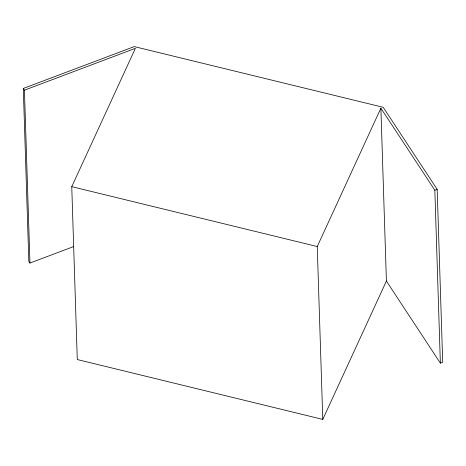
<?xml version="1.0" encoding="UTF-8"?>
<svg xmlns="http://www.w3.org/2000/svg" width="466" height="466" viewBox="0 0 466 466"><rect width="100%" height="100%" fill="white"/><g stroke="black" fill="none" stroke-linecap="round" stroke-linejoin="round"><path stroke-width="0.7" d="M29.958 263.051L28.822 261.321L23.3 88.447L134.255 46.594L383.215 107.302L437.178 189.365L442.7 362.239L440.364 363.119L434.842 190.245L380.879 108.182L386.407 281.056L322.775 419.406L77.28 359.542L71.758 186.668L135.39 48.324L24.436 90.171L29.958 263.051L73.523 246.619M322.775 419.406L317.247 246.531L380.879 108.182M434.842 190.245L437.178 189.365M71.758 186.668L317.247 246.531M386.407 281.056L440.364 363.119M23.3 88.447L24.436 90.171"/></g></svg>
